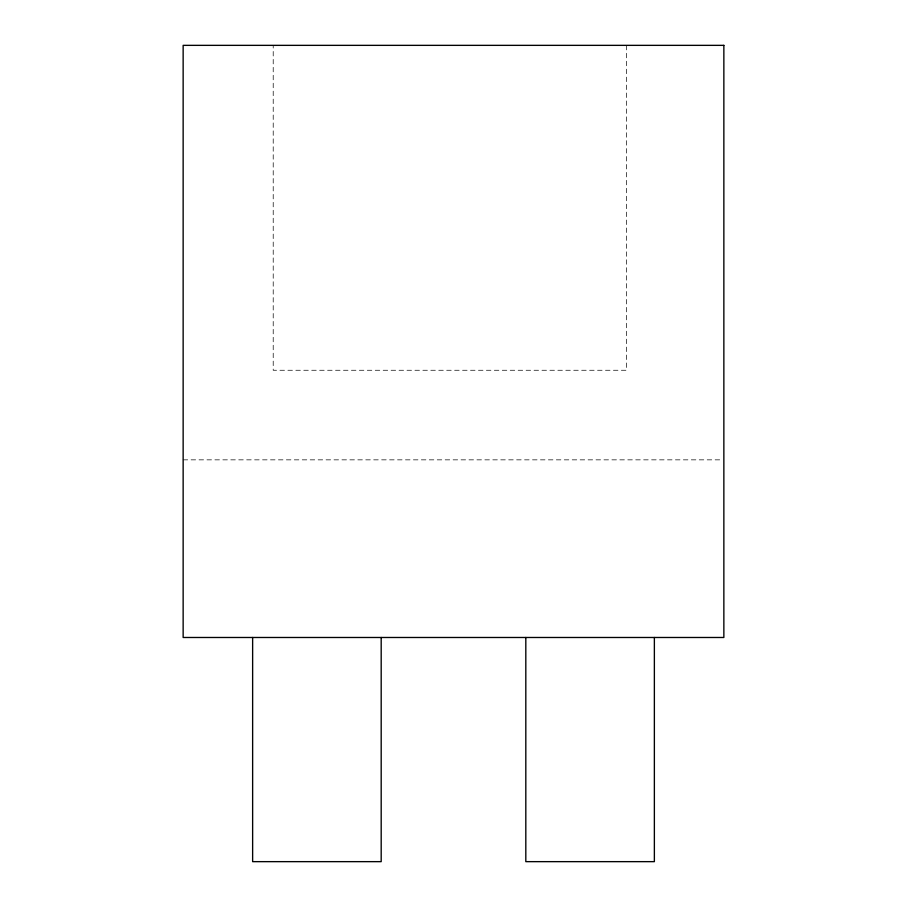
<?xml version="1.0" encoding="UTF-8"?>
<svg xmlns="http://www.w3.org/2000/svg" width="907" height="907" viewBox="0 0 907 907"><rect width="100%" height="100%" fill="white"/><g stroke="black" fill="none" stroke-linecap="round" stroke-linejoin="round"><path stroke-width="0.68" stroke-dasharray="4.54 3.4" d="M183.146 459.849L722.448 459.849M626.533 45.35L626.533 370.26L273.211 370.26L273.211 45.35"/><path stroke-width="1.36" d="M654.366 637.485L654.366 861.65L525.811 861.65L525.811 637.485M381.189 637.485L381.189 861.65L252.634 861.65L252.634 637.485M723.854 45.35L183.146 45.35L183.146 637.485L723.854 637.485L723.854 45.35"/></g></svg>
